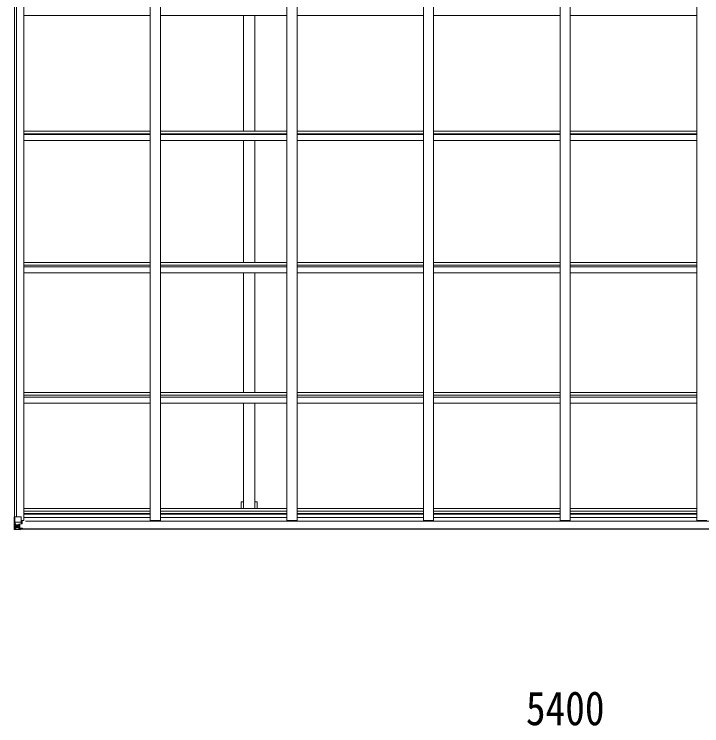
# Model space of a CAD drawing. Units: millimetres at full size; details may follow other scales. Extents: x -9783 to 9892, y -6828 to 6752.
# Drawn here: x 2002 to 5374, y 111 to 3601 of the extents above; entities that cross this region are included whole.
import ezdxf
from ezdxf.enums import TextEntityAlignment as Align

# ---------------------------------------------------------------- set-up
doc = ezdxf.new("R2010")
doc.units = ezdxf.units.MM
doc.header["$LTSCALE"] = 35
for name, color, linetype, lineweight in [('0-1_本体', 4, 'Continuous', 9), ('0-2_部品', 7, 'Continuous', 9), ('0-A_寸法', 6, 'Continuous', 9)]:
    doc.layers.add(name, color=color, linetype=linetype, lineweight=lineweight)
doc.styles.add('ＭＳ ゴシック', font='')
doc.styles.get('ＭＳ ゴシック').set_extended_font_data('MS Gothic')

msp = doc.modelspace()

# ---------------------------------------------------------------- linework, layer by layer
at = {"layer": '0-1_本体'}
for p, q in [((2004.08, 1136.26), (2004.08, 6111.3)), ((2013.91, 1136.26), (2013.91, 6111.3)), ((2049.08, 1117.8), (2049.08, 6129.76)), ((2669.08, 1117.8), (2669.08, 6129.76)), ((2719.08, 1117.8), (2719.08, 6129.76)), ((3339.08, 1117.8), (3339.08, 6129.76)), ((3389.08, 1117.8), (3389.08, 6129.76)), ((4009.08, 1117.8), (4009.08, 6129.76)), ((4059.08, 1117.8), (4059.08, 6129.76)), ((4679.08, 1117.8), (4679.08, 6129.76)), ((4729.08, 1117.8), (4729.08, 6129.76)), ((5349.08, 1117.8), (5349.08, 6129.76)), ((2049.08, 3595.78), (2669.08, 3595.78)), ((2719.08, 3595.78), (3339.08, 3595.78)), ((3126.58, 3028.26), (3126.58, 3595.78)), ((3181.58, 3028.26), (3181.58, 3595.78)), ((3389.08, 3595.78), (4009.08, 3595.78)), ((4059.08, 3595.78), (4679.08, 3595.78)), ((4729.08, 3595.78), (5349.08, 3595.78)), ((2049.08, 3028.26), (2669.08, 3028.26)), ((2049.08, 3015.24), (2669.08, 3015.24)), ((2049.08, 3011.38), (2669.08, 3011.38)), ((2719.08, 3028.26), (3339.08, 3028.26)), ((2719.08, 3015.24), (3339.08, 3015.24)), ((2719.08, 3011.38), (3339.08, 3011.38)), ((3389.08, 3028.26), (4009.08, 3028.26)), ((3389.08, 3015.24), (4009.08, 3015.24)), ((3389.08, 3011.38), (4009.08, 3011.38)), ((4059.08, 3028.26), (4679.08, 3028.26)), ((4059.08, 3015.24), (4679.08, 3015.24)), ((4059.08, 3011.38), (4679.08, 3011.38)), ((4729.08, 3028.26), (5349.08, 3028.26)), ((4729.08, 3015.24), (5349.08, 3015.24)), ((4729.08, 3011.38), (5349.08, 3011.38)), ((2049.08, 2981.58), (2669.08, 2981.58)), ((2719.08, 2981.58), (3339.08, 2981.58)), ((3126.58, 2383.24), (3126.58, 2981.58)), ((3181.58, 2383.24), (3181.58, 2981.58)), ((3389.08, 2981.58), (4009.08, 2981.58)), ((4059.08, 2981.58), (4679.08, 2981.58)), ((4729.08, 2981.58), (5349.08, 2981.58)), ((2049.08, 2383.24), (2669.08, 2383.24)), ((2719.08, 2383.24), (3339.08, 2383.24)), ((3389.08, 2383.24), (4009.08, 2383.24)), ((4059.08, 2383.24), (4679.08, 2383.24)), ((4729.08, 2383.24), (5349.08, 2383.24)), ((2049.07, 2370.31), (2669.08, 2370.31)), ((2049.08, 2362.4), (2669.08, 2362.4)), ((2719.08, 2370.31), (3339.08, 2370.31)), ((2719.08, 2362.4), (3339.08, 2362.4)), ((3389.08, 2370.31), (4009.08, 2370.31)), ((3389.08, 2362.4), (4009.08, 2362.4)), ((4059.08, 2370.31), (4679.08, 2370.31)), ((4059.08, 2362.4), (4679.08, 2362.4)), ((4729.08, 2370.31), (5349.08, 2370.31)), ((4729.08, 2362.4), (5349.08, 2362.4)), ((2049.08, 2333.07), (2669.08, 2333.07)), ((2719.08, 2333.07), (3339.08, 2333.07)), ((3126.58, 1746.08), (3126.58, 2333.07)), ((3181.58, 1746.08), (3181.58, 2333.07)), ((3389.08, 2333.07), (4009.08, 2333.07)), ((4059.08, 2333.07), (4679.08, 2333.07)), ((4729.08, 2333.07), (5349.08, 2333.07)), ((2049.08, 1746.08), (2669.08, 1746.08)), ((2719.08, 1746.08), (3339.08, 1746.08)), ((3389.08, 1746.08), (4009.08, 1746.08)), ((4059.08, 1746.08), (4679.08, 1746.08)), ((4729.08, 1746.08), (5349.08, 1746.08)), ((2049.08, 1733.25), (2669.08, 1733.25)), ((2049.08, 1723.09), (2669.08, 1723.09)), ((2719.08, 1733.25), (3339.08, 1733.25)), ((2719.08, 1723.09), (3339.08, 1723.09)), ((3389.08, 1733.25), (4009.08, 1733.25)), ((3389.08, 1723.09), (4009.08, 1723.09)), ((4059.08, 1733.25), (4679.08, 1733.25)), ((4059.08, 1723.09), (4679.08, 1723.09)), ((4729.08, 1733.25), (5349.08, 1733.25)), ((4729.08, 1723.09), (5349.08, 1723.09)), ((2049.08, 1694.13), (2669.08, 1694.13)), ((2719.08, 1694.13), (3339.08, 1694.13)), ((3126.58, 1176.66), (3126.58, 1694.13)), ((3181.58, 1176.66), (3181.58, 1694.13)), ((3389.08, 1694.13), (4009.08, 1694.13)), ((4059.08, 1694.13), (4679.08, 1694.13)), ((4729.08, 1694.13), (5349.08, 1694.13)), ((3114.58, 1209.5), (3126.58, 1209.5)), ((3114.58, 1209.5), (3114.58, 1176.66)), ((3193.58, 1209.5), (3181.58, 1209.5)), ((3193.58, 1209.5), (3193.58, 1176.66)), ((2049.08, 1176.66), (2669.08, 1176.66)), ((2049.08, 1163.84), (2669.08, 1163.84)), ((2049.08, 1152.49), (2669.08, 1152.49)), ((2719.08, 1176.66), (3339.08, 1176.66)), ((2719.08, 1163.84), (3339.08, 1163.84)), ((2719.08, 1152.49), (3339.08, 1152.49)), ((3389.08, 1176.66), (4009.08, 1176.66)), ((3389.08, 1163.84), (4009.08, 1163.84)), ((3389.08, 1152.49), (4009.08, 1152.49)), ((4059.08, 1176.66), (4679.08, 1176.66)), ((4059.08, 1163.84), (4679.08, 1163.84)), ((4059.08, 1152.49), (4679.08, 1152.49)), ((4729.08, 1176.66), (5349.08, 1176.66)), ((4729.08, 1163.84), (5349.08, 1163.84)), ((4729.08, 1152.49), (5349.08, 1152.49)), ((2049.08, 1117.8), (2036.08, 1117.8)), ((2049.08, 1148.7), (2669.08, 1148.7)), ((2049.08, 1132.75), (2669.08, 1132.75)), ((2669.08, 1117.8), (2719.08, 1117.8)), ((2719.08, 1148.7), (3339.08, 1148.7)), ((2719.08, 1132.75), (3339.08, 1132.75)), ((3339.08, 1117.8), (3389.08, 1117.8)), ((3389.08, 1148.7), (4009.08, 1148.7)), ((3389.08, 1132.75), (4009.08, 1132.75)), ((4009.08, 1117.8), (4059.08, 1117.8)), ((4059.08, 1148.7), (4679.08, 1148.7)), ((4059.08, 1132.75), (4679.08, 1132.75)), ((4679.08, 1117.8), (4729.08, 1117.8)), ((4729.08, 1148.7), (5349.08, 1148.7)), ((4729.08, 1132.75), (5349.08, 1132.75)), ((5349.08, 1117.8), (5399.08, 1117.8)), ((7350.08, 1114.47), (2058.08, 1114.47)), ((2025.58, 1077.92), (7382.58, 1077.92)), ((2025.58, 1075.5), (7382.58, 1075.5))]:
    msp.add_line(p, q, dxfattribs=at)
at = {"layer": '0-2_部品'}
for p, q in [((2004.93, 1136.26), (2035.08, 1136.26)), ((2004.93, 1136.26), (2004.93, 1075.68)), ((2036.08, 1135.26), (2036.08, 1102.17)), ((2040.58, 1117.8), (2040.58, 1101.39)), ((2005.47, 1109.38), (2012.08, 1109.6)), ((2005.47, 1109.38), (2009.61, 1097.3)), ((2012.08, 1096.06), (2009.75, 1096.03)), ((2009.75, 1096.03), (2009.75, 1082.56)), ((2009.75, 1082.56), (2012.08, 1082.5)), ((2012.08, 1109.6), (2036.08, 1109.6)), ((2012.08, 1096.06), (2024.08, 1096.06)), ((2012.08, 1096.06), (2012.08, 1096.06)), ((2012.08, 1082.51), (2024.08, 1082.51)), ((2017.56, 1089.7), (2017.56, 1090.66)), ((2023.08, 1082.51), (2024.08, 1082.51)), ((2024.08, 1099.36), (2024.08, 1073.26)), ((2025.58, 1096.06), (2024.08, 1096.06)), ((2025.58, 1082.51), (2024.08, 1082.51)), ((2035.26, 1101.91), (2024.91, 1100.25)), ((2024.91, 1099.62), (2035.26, 1101.27)), ((2024.91, 1100.25), (2024.91, 1099.62)), ((2029.58, 1092.47), (2025.58, 1092.47)), ((2029.58, 1084.26), (2025.58, 1084.26)), ((2029.58, 1100.37), (2029.58, 1080.4)), ((2035.26, 1101.27), (2035.26, 1101.91)), ((2035.53, 1101.35), (2039.58, 1101.39)), ((2040.58, 1113.26), (2036.08, 1113.26)), ((2039.58, 1103.12), (2040.58, 1103.11)), ((2040.58, 1101.39), (2039.58, 1101.39)), ((2002.08, 1075.55), (2002.08, 1075.59)), ((2003.02, 1074.6), (2003.02, 1074.56)), ((2003.02, 1074.55), (2003.02, 1074.55)), ((2011.99, 1074.17), (2004.07, 1074.64)), ((2004.93, 1075.61), (2004.93, 1075.68)), ((2008.89, 1079.05), (2006.16, 1075.39)), ((2024.08, 1073.38), (2012.08, 1074.16)), ((2025.58, 1078.97), (2024.08, 1078.97)), ((2024.08, 1074.15), (2030.58, 1073.75)), ((2030.58, 1072.87), (2024.08, 1073.26)), ((2026.08, 1079.33), (2025.58, 1079.33)), ((2030.58, 1074.68), (2025.58, 1074.76)), ((2025.69, 1080.63), (2029.58, 1080.63)), ((2026.08, 1080.42), (2026.08, 1080.26)), ((2026.08, 1080.26), (2026.08, 1080.26)), ((2036.08, 1080.17), (2026.08, 1080.26)), ((2026.08, 1078.3), (2026.08, 1080.26)), ((2034.08, 1078.33), (2026.08, 1078.33)), ((2034.08, 1078.3), (2026.08, 1078.3)), ((2030.58, 1074.68), (2030.58, 1075.5)), ((2030.58, 1074.27), (2030.58, 1074.68)), ((2030.58, 1074.27), (2030.58, 1073.75)), ((2030.58, 1073.75), (2030.58, 1072.87)), ((2035.58, 1075.06), (2035.58, 1075.5)), ((2035.88, 1075.06), (2035.58, 1075.06)), ((2035.88, 1075.06), (2037.57, 1075.5)), ((2036.08, 1080.17), (2036.08, 1078.56)), ((2036.08, 1078.56), (2041.08, 1078.56)), ((2041.08, 1077.92), (2041.08, 1078.56)), ((2041.08, 1078.56), (2042.08, 1078.56)), ((2042.08, 1080.25), (2042.08, 1080.13)), ((2042.08, 1078.56), (2042.08, 1080.13)), ((2042.08, 1078.56), (2042.08, 1077.92))]:
    msp.add_line(p, q, dxfattribs=at)
for points in [[(2002.08, 1075.59), (2002.08, 1136.26), (2004.93, 1136.26)], [(2015.64, 1088.74), (2014.68, 1088.74), (2014.68, 1087.78), (2015.64, 1087.78)], [(2017.56, 1090.66), (2016.6, 1090.66), (2016.6, 1089.7)], [(2016.6, 1086.82), (2016.6, 1085.86), (2017.56, 1085.86), (2017.56, 1086.82)], [(2018.52, 1087.78), (2019.48, 1087.78), (2019.48, 1088.74), (2018.52, 1088.74)], [(2030.58, 1074.27), (2025.58, 1074.27), (2025.58, 1099.73)], [(2039.58, 1101.39), (2039.58, 1103.12), (2036.08, 1103.14)], [(2003.02, 1074.55), (2012.08, 1074), (2024.08, 1073.26)], [(2041.08, 1080.29), (2026.08, 1080.42), (2026.08, 1080.42)], [(2026.08, 1079.33), (2034.08, 1079.33), (2034.08, 1077.92)], [(2036.08, 1080.17), (2036.08, 1080.18), (2042.08, 1080.13)]]:
    msp.add_lwpolyline(points, dxfattribs=at)
msp.add_circle((2017.08, 1088.26), 5.3, dxfattribs=at)
for centre, radius, start, end in [((2035.08, 1135.26), 1, 0, 90), ((2015.64, 1089.7), 0.96, 270, 0), ((2015.64, 1086.82), 0.96, 0, 90), ((2018.52, 1089.7), 0.96, 180, 270), ((2018.52, 1086.82), 0.96, 90, 180), ((2025.02, 1099.32), 0.937, 96.73234, 177.67791), ((2025.02, 1098.69), 0.937, 96.73234, 177.67791), ((2035.15, 1102.84), 0.937, 276.73234, 357.67791), ((2035.15, 1102.2), 0.937, 276.73234, 357.67791), ((2003.08, 1075.59), 0.999, 180.04917, 266.5576), ((2003.08, 1075.56), 0.999, 180.04917, 266.5576), ((2003.08, 1075.55), 1, 179.99921, 266.49983), ((2004.24, 1061.94), 12.7, 84.89689, 90.75534), ((2006.21, 1075.56), 1.28, 177.54105, 228.82169), ((2026.09, 1080.94), 0.513, 178.95293, 268.11972), ((2026.08, 1080.76), 0.5, 179.95536, 269.47105), ((2026.08, 1077.83), 0.5, 89.99891, 179.99891), ((2026.08, 1077.8), 0.5, 90.00309, 180.00198), ((2041.22, 1072.6), 7.69, 83.56574, 91.03001)]:
    msp.add_arc(centre, radius, start, end, dxfattribs=at)
for centre, major_axis, ratio, start_param, end_param in [((2006.19, 1107.03), (0.85, -2.32), 0.403757, 3.0087805, 3.9744392), ((2006.88, 1082.64), (0.03, -5), 0.573921, 0.7672717, 1.551125), ((2008.35, 1096.01), (0, -3), 0.468246, 1.5772882, 2.0127935), ((1930.33, 1082.51), (81.75, 0), 0.061163, 6.2824128, 6.2831853), ((2005.02, 1074.47), (2, -0.12), 0.060933, 2.0712557, 3.1453404), ((2204.02, 1062.24), (201, -12.36), 0.060933, 3.1453404, 3.145839), ((2005.21, 1077.57), (-0.02, -3), 0.466854, 0.125683, 0.7596956)]:
    msp.add_ellipse(centre, major_axis=major_axis, ratio=ratio, start_param=start_param, end_param=end_param, dxfattribs=at)

# ---------------------------------------------------------------- texts
at = {"layer": '0-A_寸法', "color": 7, "style": 'ＭＳ ゴシック', "width": 0.85}
msp.add_text('5400', height=166.8, dxfattribs=at).set_placement((4511.58, 63.99), align=Align.BOTTOM_LEFT)

doc.saveas('drawing.dxf')
